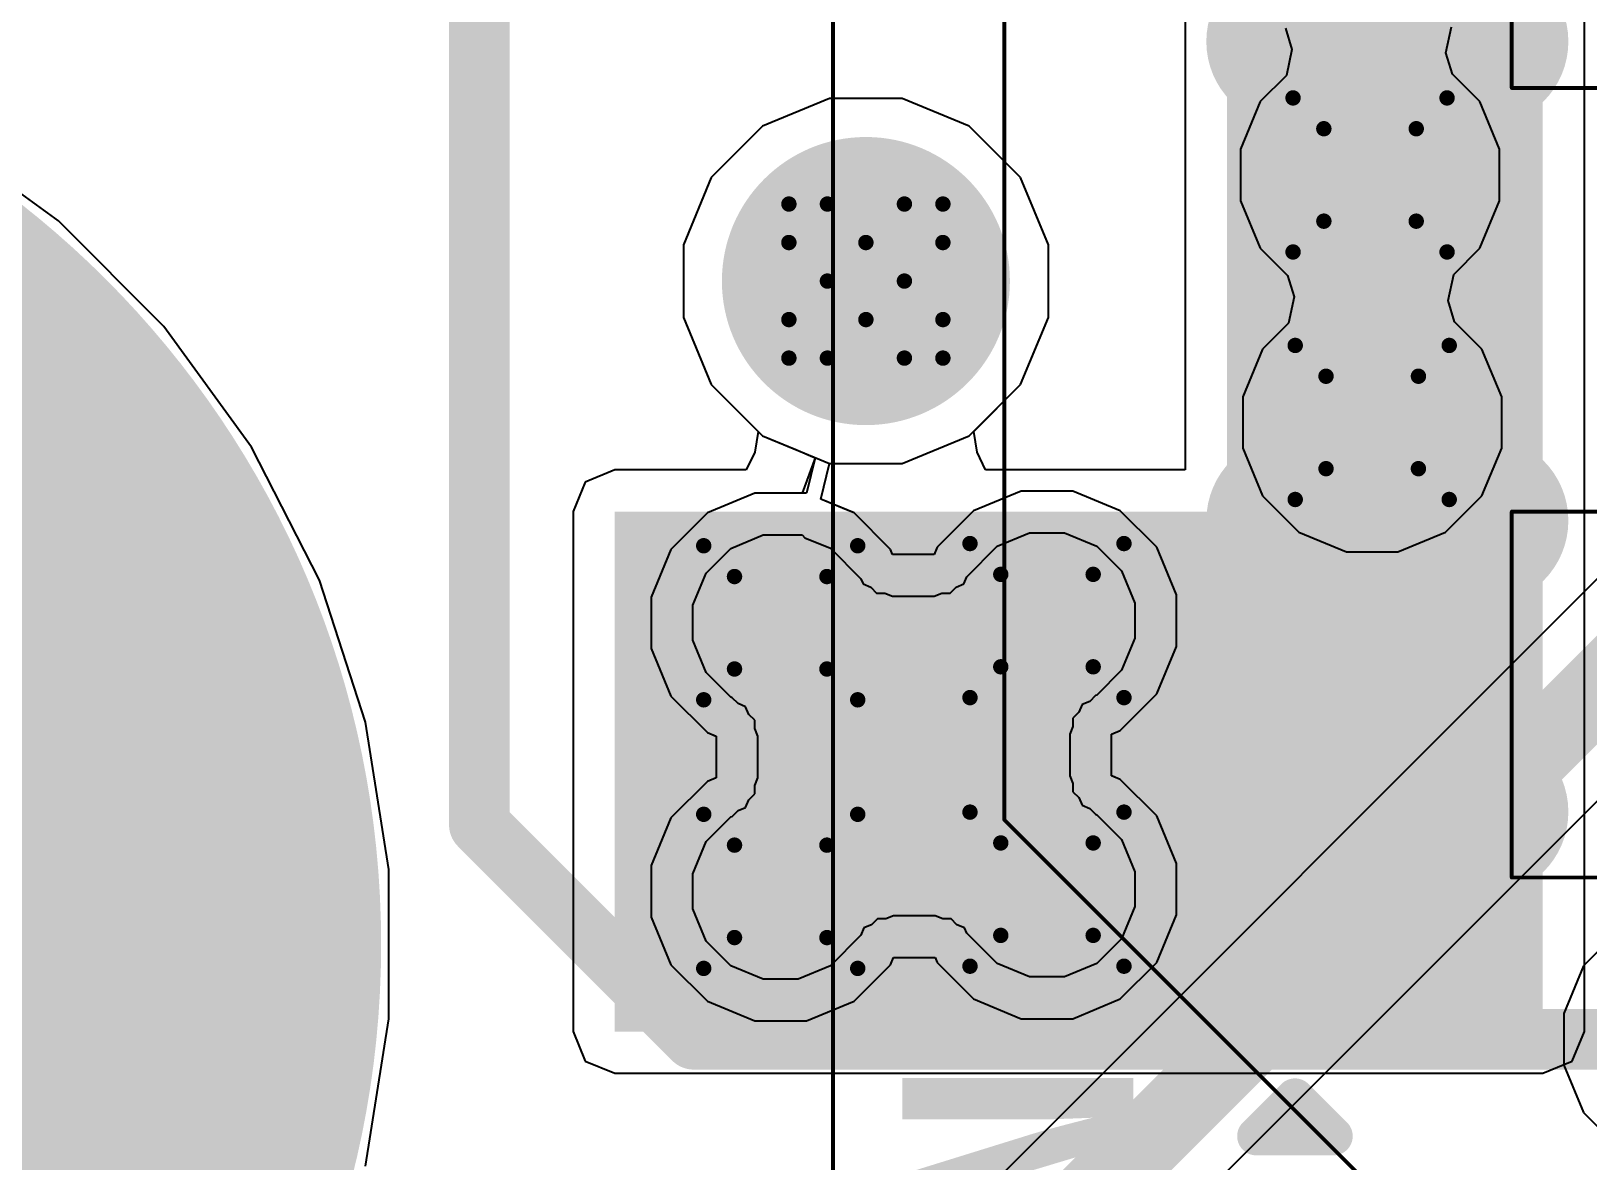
# Model space of a CAD drawing. Header units: inches. Extents: x -6 to 5433, y -4 to 5447.
# Drawn here: x 1.95 to 7.08, y -0.71 to 3.01 of the extents above; entities that cross this region are included whole.
import ezdxf

# ---------------------------------------------------------------- set-up
doc = ezdxf.new("R2010")
doc.units = ezdxf.units.IN
for name, color, linetype in [('Bottom Layer', 5, 'Continuous'), ('Bottom Overlay', 54, 'Continuous'), ('Bottom Solder', 6, 'Continuous'), ('Drill Drawing', 1, 'Continuous'), ('Ground', 16, 'Continuous'), ('Mechanical 4', 56, 'Continuous'), ('Multi-Layer', 9, 'Continuous'), ('Pad Holes', 156, 'Continuous'), ('Power', 76, 'Continuous'), ('Top Layer', 1, 'Continuous'), ('Top Overlay', 2, 'Continuous'), ('Top Paste', 8, 'Continuous'), ('Top Solder', 216, 'Continuous'), ('Via Holes', 16, 'Continuous')]:
    doc.layers.add(name, color=color, linetype=linetype)
doc.styles.add('Arial', font='', dxfattribs={"height": 0.2})
doc.styles.add('Arial_Bold', font='', dxfattribs={"height": 0.2})
doc.styles.get('Arial').set_extended_font_data('Arial')
doc.styles.get('Arial_Bold').set_extended_font_data('Arial', bold=True)

# ---------------------------------------------------------------- blocks, each defined once
blk = doc.blocks.new('S______152')
at = {"layer": 'Bottom Layer'}
h = blk.add_hatch(color=5, dxfattribs=at)
edge = h.paths.add_edge_path()
edge.add_arc((0, 0), 3, 0, 360)
at = {"layer": 'Bottom Solder'}
h = blk.add_hatch(color=6, dxfattribs=at)
edge = h.paths.add_edge_path()
edge.add_arc((0, 0), 3.1016, 0, 360)
at = {"layer": 'Ground'}
h = blk.add_hatch(color=16, dxfattribs=at)
edge = h.paths.add_edge_path()
edge.add_arc((0, 0), 3, 0, 360)
at = {"layer": 'Multi-Layer'}
h = blk.add_hatch(color=9, dxfattribs=at)
edge = h.paths.add_edge_path()
edge.add_arc((0, 0), 3, 0, 360)
at = {"layer": 'Power'}
h = blk.add_hatch(color=76, dxfattribs=at)
edge = h.paths.add_edge_path()
edge.add_arc((0, 0), 3, 0, 360)
at = {"layer": 'Top Layer'}
h = blk.add_hatch(color=1, dxfattribs=at)
edge = h.paths.add_edge_path()
edge.add_arc((0, 0), 3, 0, 360)
at = {"layer": 'Top Solder'}
h = blk.add_hatch(color=216, dxfattribs=at)
edge = h.paths.add_edge_path()
edge.add_arc((0, 0), 3.1016, 0, 360)
blk = doc.blocks.new('ADM6_30_01_5_L_4_2_A_TR_155')
at = {"layer": 'Bottom Solder'}
h = blk.add_hatch(color=6, dxfattribs=at)
edge = h.paths.add_edge_path()
edge.add_arc((10.61, 0), 0.1016, 0, 360)
at = {"layer": 'Pad Holes'}
h = blk.add_hatch(color=7, dxfattribs=at)
edge = h.paths.add_edge_path()
edge.add_arc((10.61, 0), 0.475, 0, 360)
at = {"layer": 'Top Layer'}
h = blk.add_hatch(color=1, dxfattribs=at)
edge = h.paths.add_edge_path()
edge.add_arc((8.5725, 1.75), 0.178, 0, 360)
h = blk.add_hatch(color=1, dxfattribs=at)
edge = h.paths.add_edge_path()
edge.add_arc((9.2075, 1.75), 0.178, 0, 360)
h = blk.add_hatch(color=1, dxfattribs=at)
edge = h.paths.add_edge_path()
edge.add_arc((8.5725, 0.79), 0.178, 0, 360)
h = blk.add_hatch(color=1, dxfattribs=at)
edge = h.paths.add_edge_path()
edge.add_arc((9.2075, 0.79), 0.178, 0, 360)
h = blk.add_hatch(color=1, dxfattribs=at)
edge = h.paths.add_edge_path()
edge.add_arc((8.5725, -0.79), 0.178, 0, 360)
h = blk.add_hatch(color=1, dxfattribs=at)
edge = h.paths.add_edge_path()
edge.add_arc((9.2075, -0.79), 0.178, 0, 360)
at = {"layer": 'Top Paste'}
h = blk.add_hatch(color=8, dxfattribs=at)
edge = h.paths.add_edge_path()
edge.add_arc((8.5725, 1.75), 0.178, 0, 360)
h = blk.add_hatch(color=8, dxfattribs=at)
edge = h.paths.add_edge_path()
edge.add_arc((9.2075, 1.75), 0.178, 0, 360)
h = blk.add_hatch(color=8, dxfattribs=at)
edge = h.paths.add_edge_path()
edge.add_arc((8.5725, 0.79), 0.178, 0, 360)
h = blk.add_hatch(color=8, dxfattribs=at)
edge = h.paths.add_edge_path()
edge.add_arc((9.2075, 0.79), 0.178, 0, 360)
h = blk.add_hatch(color=8, dxfattribs=at)
edge = h.paths.add_edge_path()
edge.add_arc((8.5725, -0.79), 0.178, 0, 360)
h = blk.add_hatch(color=8, dxfattribs=at)
edge = h.paths.add_edge_path()
edge.add_arc((9.2075, -0.79), 0.178, 0, 360)
at = {"layer": 'Top Solder'}
h = blk.add_hatch(color=216, dxfattribs=at)
edge = h.paths.add_edge_path()
edge.add_arc((8.5725, 1.75), 0.2796, 0, 360)
h = blk.add_hatch(color=216, dxfattribs=at)
edge = h.paths.add_edge_path()
edge.add_arc((9.2075, 1.75), 0.2796, 0, 360)
h = blk.add_hatch(color=216, dxfattribs=at)
edge = h.paths.add_edge_path()
edge.add_arc((8.5725, 0.79), 0.2796, 0, 360)
h = blk.add_hatch(color=216, dxfattribs=at)
edge = h.paths.add_edge_path()
edge.add_arc((9.2075, 0.79), 0.2796, 0, 360)
h = blk.add_hatch(color=216, dxfattribs=at)
edge = h.paths.add_edge_path()
edge.add_arc((10.61, 0), 0.1016, 0, 360)
h = blk.add_hatch(color=216, dxfattribs=at)
edge = h.paths.add_edge_path()
edge.add_arc((8.5725, -0.79), 0.2796, 0, 360)
h = blk.add_hatch(color=216, dxfattribs=at)
edge = h.paths.add_edge_path()
edge.add_arc((9.2075, -0.79), 0.2796, 0, 360)
at = {"layer": 'Top Overlay'}
for points in [[(9.3218, 2.8194, 0.127, 0.127, 0), (9.0678, 2.8194, 0.127, 0.127, 0)], [(9.1948, 2.6924, 0.127, 0.127, 0), (9.0678, 2.8194, 0.127, 0.127, 0)], [(9.3218, 2.8194, 0.127, 0.127, 0), (9.1948, 2.6924, 0.127, 0.127, 0)], [(11.178, 2.5, 0.2, 0.2, 0), (-11.178, 2.5, 0.2, 0.2, 0)], [(11.885, 1.793, 0.2, 0.2, 0), (11.178, 2.5, 0.2, 0.2, 0)], [(11.885, 1.793, 0.2, 0.2, 0), (11.885, -2.5, 0.2, 0.2, 0)]]:
    blk.add_lwpolyline(points, format="xyseb", dxfattribs=at)
for points in [[(9.036, 2.8194, 0.0635, 0.0635, 1), (9.0996, 2.8194, 0.0635, 0.0635, 1)], [(9.036, 2.8194, 0.0635, 0.0635, 1), (9.0996, 2.8194, 0.0635, 0.0635, 1)], [(9.2901, 2.8194, 0.0635, 0.0635, 1), (9.3536, 2.8194, 0.0635, 0.0635, 1)], [(9.2901, 2.8194, 0.0635, 0.0635, 1), (9.3536, 2.8194, 0.0635, 0.0635, 1)], [(9.1631, 2.6924, 0.0635, 0.0635, 1), (9.2265, 2.6924, 0.0635, 0.0635, 1)], [(9.1631, 2.6924, 0.0635, 0.0635, 1), (9.2265, 2.6924, 0.0635, 0.0635, 1)], [(11.128, 2.5, 0.1, 0.1, 1), (11.228, 2.5, 0.1, 0.1, 1)], [(11.128, 2.5, 0.1, 0.1, 1), (11.228, 2.5, 0.1, 0.1, 1)], [(11.835, 1.793, 0.1, 0.1, 1), (11.935, 1.793, 0.1, 0.1, 1)], [(11.835, 1.793, 0.1, 0.1, 1), (11.935, 1.793, 0.1, 0.1, 1)]]:
    blk.add_lwpolyline(points, format="xyseb", close=True, dxfattribs=at)
at = {"layer": 'Top Overlay', "style": 'Arial'}
blk.add_text('A1', height=0.762, dxfattribs=at).set_placement((9.7536, 1.651))

msp = doc.modelspace()

# ---------------------------------------------------------------- hatches: boundary and pattern name
at = {"layer": 'Bottom Layer'}
h = msp.add_hatch(color=5, dxfattribs=at)
edge = h.paths.add_edge_path()
edge.add_arc((6.3635, 2.5366), 0.3, 0, 360)
h = msp.add_hatch(color=5, dxfattribs=at)
edge = h.paths.add_edge_path()
edge.add_arc((6.3707, 1.7205), 0.3, 0, 360)
h = msp.add_hatch(color=5, dxfattribs=at)
edge = h.paths.add_edge_path()
edge.add_arc((4.4196, 1.06), 0.3, 0, 360)
h = msp.add_hatch(color=5, dxfattribs=at)
edge = h.paths.add_edge_path()
edge.add_arc((5.2979, 1.0672), 0.3, 0, 360)
h = msp.add_hatch(color=5, dxfattribs=at)
edge = h.paths.add_edge_path()
edge.add_arc((4.4196, 0.1744), 0.3, 0, 360)
h = msp.add_hatch(color=5, dxfattribs=at)
edge = h.paths.add_edge_path()
edge.add_arc((5.2979, 0.1816), 0.3, 0, 360)
at = {"layer": 'Ground'}
h = msp.add_hatch(color=16, dxfattribs=at)
edge = h.paths.add_edge_path()
edge.add_arc((6.3635, 2.5366), 0.3, 0, 360)
h = msp.add_hatch(color=16, dxfattribs=at)
edge = h.paths.add_edge_path()
edge.add_arc((6.3707, 1.7205), 0.3, 0, 360)
h = msp.add_hatch(color=16, dxfattribs=at)
edge = h.paths.add_edge_path()
edge.add_arc((4.4196, 1.06), 0.3, 0, 360)
h = msp.add_hatch(color=16, dxfattribs=at)
edge = h.paths.add_edge_path()
edge.add_arc((5.2979, 1.0672), 0.3, 0, 360)
h = msp.add_hatch(color=16, dxfattribs=at)
edge = h.paths.add_edge_path()
edge.add_arc((4.4196, 0.1744), 0.3, 0, 360)
h = msp.add_hatch(color=16, dxfattribs=at)
edge = h.paths.add_edge_path()
edge.add_arc((5.2979, 0.1816), 0.3, 0, 360)
at = {"layer": 'Power'}
h = msp.add_hatch(color=76, dxfattribs=at)
edge = h.paths.add_edge_path()
edge.add_arc((6.3635, 2.5366), 0.3, 0, 360)
h = msp.add_hatch(color=76, dxfattribs=at)
edge = h.paths.add_edge_path()
edge.add_arc((6.3707, 1.7205), 0.3, 0, 360)
h = msp.add_hatch(color=76, dxfattribs=at)
edge = h.paths.add_edge_path()
edge.add_arc((4.4196, 1.06), 0.3, 0, 360)
h = msp.add_hatch(color=76, dxfattribs=at)
edge = h.paths.add_edge_path()
edge.add_arc((5.2979, 1.0672), 0.3, 0, 360)
h = msp.add_hatch(color=76, dxfattribs=at)
edge = h.paths.add_edge_path()
edge.add_arc((4.4196, 0.1744), 0.3, 0, 360)
h = msp.add_hatch(color=76, dxfattribs=at)
edge = h.paths.add_edge_path()
edge.add_arc((5.2979, 0.1816), 0.3, 0, 360)
at = {"layer": 'Top Layer'}
for points in [[(5.8917, 0.2049), (6.9331, 0.2049), (6.9331, 5.2365), (5.8917, 5.2365)], [(5.8917, 0.2108), (6.9331, 0.2108), (6.9331, 1.6078), (5.8917, 1.6078)], [(3.8723, -0.288), (6.9331, -0.288), (6.9331, 1.4265), (3.8723, 1.4265)]]:
    msp.add_hatch(color=1, dxfattribs=at).paths.add_polyline_path(points)
h = msp.add_hatch(color=1, dxfattribs=at)
edge = h.paths.add_edge_path()
edge.add_arc((6.3635, 2.5366), 0.3, 0, 360)
h = msp.add_hatch(color=1, dxfattribs=at)
edge = h.paths.add_edge_path()
edge.add_arc((6.3707, 1.7205), 0.3, 0, 360)
h = msp.add_hatch(color=1, dxfattribs=at)
edge = h.paths.add_edge_path()
edge.add_arc((4.4196, 1.06), 0.3, 0, 360)
h = msp.add_hatch(color=1, dxfattribs=at)
edge = h.paths.add_edge_path()
edge.add_arc((5.2979, 1.0672), 0.3, 0, 360)
h = msp.add_hatch(color=1, dxfattribs=at)
edge = h.paths.add_edge_path()
edge.add_arc((4.4196, 0.1744), 0.3, 0, 360)
h = msp.add_hatch(color=1, dxfattribs=at)
edge = h.paths.add_edge_path()
edge.add_arc((5.2979, 0.1816), 0.3, 0, 360)
at = {"layer": 'Via Holes'}
h = msp.add_hatch(color=7, dxfattribs=at)
edge = h.paths.add_edge_path()
edge.add_arc((6.3635, 2.5366), 0.15, 0, 360)
h = msp.add_hatch(color=7, dxfattribs=at)
edge = h.paths.add_edge_path()
edge.add_arc((6.3707, 1.7205), 0.15, 0, 360)
h = msp.add_hatch(color=7, dxfattribs=at)
edge = h.paths.add_edge_path()
edge.add_arc((4.4196, 1.06), 0.15, 0, 360)
h = msp.add_hatch(color=7, dxfattribs=at)
edge = h.paths.add_edge_path()
edge.add_arc((5.2979, 1.0672), 0.15, 0, 360)
h = msp.add_hatch(color=7, dxfattribs=at)
edge = h.paths.add_edge_path()
edge.add_arc((4.4196, 0.1744), 0.15, 0, 360)
h = msp.add_hatch(color=7, dxfattribs=at)
edge = h.paths.add_edge_path()
edge.add_arc((5.2979, 0.1816), 0.15, 0, 360)

# ---------------------------------------------------------------- linework, layer by layer
at = {"layer": 'Bottom Layer'}
for p, q in [((6.0845, 3.0206), (6.1059, 2.9504)), ((6.614, 2.9388), (6.6324, 3.0248)), ((6.1059, 2.9504), (6.0874, 2.8643)), ((6.6354, 2.8685), (6.614, 2.9388)), ((6.0874, 2.8643), (6.0015, 2.7784)), ((6.7255, 2.7784), (6.6354, 2.8685)), ((4.5809, 2.7887), (4.3596, 2.6971)), ((4.8203, 2.7887), (4.5809, 2.7887)), ((5.0416, 2.6971), (4.8203, 2.7887)), ((6.0015, 2.7784), (5.9365, 2.6215)), ((6.7905, 2.6215), (6.7255, 2.7784)), ((4.3596, 2.6971), (4.1903, 2.5278)), ((5.2109, 2.5278), (5.0416, 2.6971)), ((5.9365, 2.6215), (5.9365, 2.4516)), ((6.7905, 2.4516), (6.7905, 2.6215)), ((4.1903, 2.5278), (4.0986, 2.3065)), ((5.3026, 2.3065), (5.2109, 2.5278)), ((5.9365, 2.4516), (6.0015, 2.2947)), ((6.7255, 2.2947), (6.7905, 2.4516)), ((4.0986, 2.3065), (4.0986, 2.067)), ((5.3026, 2.067), (5.3026, 2.3065)), ((6.0015, 2.2947), (6.0916, 2.2046)), ((6.6396, 2.2088), (6.7255, 2.2947)), ((6.6212, 2.1228), (6.6396, 2.2088)), ((6.0916, 2.2046), (6.113, 2.1343)), ((6.113, 2.1343), (6.0946, 2.0483)), ((6.6426, 2.0525), (6.6212, 2.1228)), ((4.0986, 2.067), (4.1903, 1.8457)), ((5.2109, 1.8457), (5.3026, 2.067)), ((6.0946, 2.0483), (6.0087, 1.9624)), ((6.7327, 1.9624), (6.6426, 2.0525)), ((6.0087, 1.9624), (5.9437, 1.8055)), ((6.7977, 1.8055), (6.7327, 1.9624)), ((4.1903, 1.8457), (4.3596, 1.6764)), ((5.0416, 1.6764), (5.2109, 1.8457)), ((5.9437, 1.8055), (5.9437, 1.6356)), ((6.7977, 1.6356), (6.7977, 1.8055)), ((4.3596, 1.6764), (4.4692, 1.631)), ((4.8203, 1.5847), (5.0416, 1.6764)), ((4.4692, 1.631), (4.5336, 1.6043)), ((4.5336, 1.6043), (4.4901, 1.487)), ((5.9437, 1.6356), (6.0087, 1.4787)), ((6.7327, 1.4787), (6.7977, 1.6356)), ((4.5518, 1.4674), (4.5809, 1.5847)), ((4.5809, 1.5847), (4.6517, 1.5847)), ((4.6517, 1.5847), (4.8203, 1.5847)), ((5.213, 1.4942), (5.056, 1.4291)), ((5.3828, 1.4942), (5.213, 1.4942)), ((5.5398, 1.4291), (5.3828, 1.4942)), ((4.3347, 1.487), (4.1777, 1.422)), ((4.4302, 1.487), (4.3347, 1.487)), ((4.4901, 1.487), (4.4302, 1.487)), ((4.6362, 1.4325), (4.5518, 1.4674)), ((6.0087, 1.4787), (6.1288, 1.3585)), ((6.6126, 1.3585), (6.7327, 1.4787)), ((4.1777, 1.422), (4.0576, 1.3019)), ((4.6362, 1.4324), (4.6362, 1.4325)), ((4.6615, 1.422), (4.6362, 1.4324)), ((4.7816, 1.3019), (4.6615, 1.422)), ((5.056, 1.4291), (4.9359, 1.309)), ((5.6599, 1.309), (5.5398, 1.4291)), ((4.2556, 1.3054), (4.362, 1.3495)), ((4.362, 1.3495), (4.4302, 1.3495)), ((4.4302, 1.3495), (4.4302, 1.3495)), ((4.4302, 1.3495), (4.4302, 1.3495)), ((4.4302, 1.3495), (4.4901, 1.3495)), ((4.4901, 1.3495), (4.4992, 1.3404)), ((4.4992, 1.3404), (4.5836, 1.3055)), ((5.1339, 1.3126), (5.2403, 1.3567)), ((5.2403, 1.3567), (5.3555, 1.3567)), ((5.3555, 1.3567), (5.4619, 1.3126)), ((6.1288, 1.3585), (6.2858, 1.2935)), ((6.4556, 1.2935), (6.6126, 1.3585)), ((4.0576, 1.3019), (3.9926, 1.1449)), ((4.1741, 1.224), (4.2556, 1.3054)), ((4.5836, 1.3055), (4.6844, 1.2047)), ((4.7885, 1.2851), (4.7816, 1.3019)), ((4.7816, 1.3019), (4.7816, 1.3019)), ((4.926, 1.2851), (4.7885, 1.2851)), ((4.7885, 1.2851), (4.7885, 1.2851)), ((4.9359, 1.309), (4.926, 1.2851)), ((5.0331, 1.2118), (5.1339, 1.3126)), ((5.4619, 1.3126), (5.5434, 1.2312)), ((5.7249, 1.1521), (5.6599, 1.309)), ((6.2858, 1.2935), (6.4556, 1.2935)), ((4.1301, 1.1176), (4.1741, 1.224)), ((4.6844, 1.2047), (4.6844, 1.2047)), ((4.6844, 1.2047), (4.6913, 1.1879)), ((4.6913, 1.1879), (4.7166, 1.1774)), ((4.9979, 1.1774), (5.0232, 1.1879)), ((5.0232, 1.1879), (5.0331, 1.2118)), ((5.0331, 1.2118), (5.0331, 1.2118)), ((5.5434, 1.2312), (5.5874, 1.1247)), ((3.9926, 1.1449), (3.9926, 0.9751)), ((4.7166, 1.1774), (4.7359, 1.1581)), ((4.7359, 1.1581), (4.7633, 1.1581)), ((4.7633, 1.1581), (4.7885, 1.1476)), ((4.7885, 1.1476), (4.926, 1.1476)), ((4.926, 1.1476), (4.9513, 1.1581)), ((4.9513, 1.1581), (4.9786, 1.1581)), ((4.9786, 1.1581), (4.9979, 1.1774)), ((5.7249, 0.9822), (5.7249, 1.1521)), ((4.1301, 1.0024), (4.1301, 1.1176)), ((5.5874, 1.1247), (5.5874, 1.0096)), ((4.1741, 0.896), (4.1301, 1.0024)), ((5.5874, 1.0096), (5.5434, 0.9032)), ((5.6599, 0.8253), (5.7249, 0.9822)), ((3.9926, 0.9751), (4.0576, 0.8181)), ((4.2556, 0.8145), (4.1741, 0.896)), ((5.5434, 0.9032), (5.4619, 0.8217)), ((5.4619, 0.8217), (5.4581, 0.8201)), ((5.5398, 0.7052), (5.6599, 0.8253)), ((4.0576, 0.8181), (4.1777, 0.698)), ((4.2594, 0.813), (4.2556, 0.8145)), ((4.2788, 0.7936), (4.2594, 0.813)), ((4.304, 0.7832), (4.2788, 0.7936)), ((4.3145, 0.7579), (4.304, 0.7832)), ((5.4135, 0.7903), (5.403, 0.7651)), ((5.4387, 0.8008), (5.4135, 0.7903)), ((5.4581, 0.8201), (5.4387, 0.8008)), ((4.3338, 0.7386), (4.3145, 0.7579)), ((4.3338, 0.7112), (4.3338, 0.7386)), ((5.403, 0.7651), (5.3837, 0.7457)), ((5.3837, 0.7457), (5.3837, 0.7184)), ((4.1777, 0.698), (4.203, 0.6875)), ((4.203, 0.6875), (4.2068, 0.6859)), ((4.2068, 0.6859), (4.2068, 0.5485)), ((4.3443, 0.686), (4.3338, 0.7112)), ((4.3443, 0.5485), (4.3443, 0.686)), ((5.3837, 0.7184), (5.3732, 0.6931)), ((5.3732, 0.6931), (5.3732, 0.5557)), ((5.5107, 0.6931), (5.5398, 0.7052)), ((5.5107, 0.5557), (5.5107, 0.6931)), ((4.1777, 0.5364), (4.0576, 0.4163)), ((4.2068, 0.5485), (4.1777, 0.5364)), ((4.3338, 0.5232), (4.3443, 0.5485)), ((4.3338, 0.4959), (4.3338, 0.5232)), ((5.3732, 0.5557), (5.3837, 0.5304)), ((5.3837, 0.5304), (5.3837, 0.5031)), ((5.5145, 0.5541), (5.5107, 0.5557)), ((5.5398, 0.5436), (5.5145, 0.5541)), ((5.6599, 0.4235), (5.5398, 0.5436)), ((4.304, 0.4513), (4.3145, 0.4765)), ((4.3145, 0.4765), (4.3338, 0.4959)), ((5.3837, 0.5031), (5.403, 0.4837)), ((5.403, 0.4837), (5.4135, 0.4584)), ((4.0576, 0.4163), (3.9926, 0.2594)), ((4.1741, 0.3384), (4.2556, 0.4199)), ((4.2556, 0.4199), (4.2594, 0.4215)), ((4.2594, 0.4215), (4.2788, 0.4408)), ((4.2788, 0.4408), (4.304, 0.4513)), ((5.4135, 0.4584), (5.4387, 0.448)), ((5.4387, 0.448), (5.4581, 0.4287)), ((5.4581, 0.4287), (5.4619, 0.4271)), ((5.4619, 0.4271), (5.5434, 0.3456)), ((5.7249, 0.2665), (5.6599, 0.4235)), ((4.1301, 0.232), (4.1741, 0.3384)), ((5.5434, 0.3456), (5.5874, 0.2392)), ((3.9926, 0.2594), (3.9926, 0.0895)), ((5.7249, 0.0967), (5.7249, 0.2665)), ((4.1301, 0.1169), (4.1301, 0.232)), ((5.5874, 0.2392), (5.5874, 0.124)), ((4.1741, 0.0104), (4.1301, 0.1169)), ((5.5874, 0.124), (5.5434, 0.0176)), ((3.9926, 0.0895), (4.0576, -0.0674)), ((4.6943, 0.0537), (4.6844, 0.0298)), ((4.7196, 0.0642), (4.6943, 0.0537)), ((4.7389, 0.0835), (4.7196, 0.0642)), ((4.7662, 0.0835), (4.7389, 0.0835)), ((4.7915, 0.094), (4.7662, 0.0835)), ((4.929, 0.094), (4.7915, 0.094)), ((4.9542, 0.0835), (4.929, 0.094)), ((4.9816, 0.0835), (4.9542, 0.0835)), ((5.0009, 0.0642), (4.9816, 0.0835)), ((5.0262, 0.0537), (5.0009, 0.0642)), ((5.0331, 0.0369), (5.0262, 0.0537)), ((5.6599, -0.0603), (5.7249, 0.0967)), ((4.2556, -0.071), (4.1741, 0.0104)), ((4.6844, 0.0298), (4.5836, -0.071)), ((4.6844, 0.0298), (4.6844, 0.0298)), ((5.1339, -0.0638), (5.0331, 0.0369)), ((5.0331, 0.0369), (5.0331, 0.0369)), ((5.5434, 0.0176), (5.4619, -0.0638)), ((4.7816, -0.0674), (4.7915, -0.0435)), ((4.7915, -0.0435), (4.929, -0.0435)), ((4.929, -0.0435), (4.929, -0.0435)), ((4.929, -0.0435), (4.9359, -0.0603)), ((4.0576, -0.0674), (4.1777, -0.1875)), ((4.362, -0.1151), (4.2556, -0.071)), ((4.5836, -0.071), (4.4772, -0.1151)), ((4.6615, -0.1875), (4.7816, -0.0674)), ((4.9359, -0.0603), (4.9359, -0.0603)), ((4.9359, -0.0603), (5.056, -0.1804)), ((5.2403, -0.1079), (5.1339, -0.0638)), ((5.4619, -0.0638), (5.3555, -0.1079)), ((5.5398, -0.1804), (5.6599, -0.0603)), ((4.4772, -0.1151), (4.362, -0.1151)), ((5.3555, -0.1079), (5.2403, -0.1079)), ((4.1777, -0.1875), (4.3347, -0.2526)), ((4.5045, -0.2526), (4.6615, -0.1875)), ((5.056, -0.1804), (5.213, -0.2454)), ((5.3828, -0.2454), (5.5398, -0.1804)), ((4.3347, -0.2526), (4.5045, -0.2526)), ((5.213, -0.2454), (5.3828, -0.2454))]:
    msp.add_line(p, q, dxfattribs=at)
at = {"layer": 'Drill Drawing'}
for points in [[(6.1095, 2.7906, 0.0508, 0.0508, 0), (6.6175, 2.7906, 0.0508, 0.0508, 0)], [(6.1095, 2.2826, 0.0508, 0.0508, 0), (6.1095, 2.7906, 0.0508, 0.0508, 0)], [(6.6175, 2.2826, 0.0508, 0.0508, 0), (6.6175, 2.7906, 0.0508, 0.0508, 0)], [(6.2111, 2.689, 0.0508, 0.0508, 0), (6.5159, 2.689, 0.0508, 0.0508, 0)], [(6.2111, 2.3842, 0.0508, 0.0508, 0), (6.2111, 2.689, 0.0508, 0.0508, 0)], [(6.5159, 2.3842, 0.0508, 0.0508, 0), (6.5159, 2.689, 0.0508, 0.0508, 0)], [(4.4466, 2.3137, 0.0508, 0.0508, 0), (4.4466, 2.4407, 0.0508, 0.0508, 0)], [(4.4466, 2.4407, 0.0508, 0.0508, 0), (4.5736, 2.4407, 0.0508, 0.0508, 0)], [(4.5736, 2.4407, 0.0508, 0.0508, 0), (4.7006, 2.3137, 0.0508, 0.0508, 0)], [(4.7006, 2.3137, 0.0508, 0.0508, 0), (4.8276, 2.4407, 0.0508, 0.0508, 0)], [(4.8276, 2.4407, 0.0508, 0.0508, 0), (4.9546, 2.4407, 0.0508, 0.0508, 0)], [(4.9546, 2.3137, 0.0508, 0.0508, 0), (4.9546, 2.4407, 0.0508, 0.0508, 0)], [(6.2111, 2.3842, 0.0508, 0.0508, 0), (6.5159, 2.3842, 0.0508, 0.0508, 0)], [(4.4466, 2.3137, 0.0508, 0.0508, 0), (4.5736, 2.1867, 0.0508, 0.0508, 0)], [(4.8276, 2.1867, 0.0508, 0.0508, 0), (4.9546, 2.3137, 0.0508, 0.0508, 0)], [(6.1095, 2.2826, 0.0508, 0.0508, 0), (6.6175, 2.2826, 0.0508, 0.0508, 0)], [(4.4466, 2.0597, 0.0508, 0.0508, 0), (4.5736, 2.1867, 0.0508, 0.0508, 0)], [(4.8276, 2.1867, 0.0508, 0.0508, 0), (4.9546, 2.0597, 0.0508, 0.0508, 0)], [(4.4466, 1.9327, 0.0508, 0.0508, 0), (4.4466, 2.0597, 0.0508, 0.0508, 0)], [(4.5736, 1.9327, 0.0508, 0.0508, 0), (4.7006, 2.0597, 0.0508, 0.0508, 0)], [(4.7006, 2.0597, 0.0508, 0.0508, 0), (4.8276, 1.9327, 0.0508, 0.0508, 0)], [(4.9546, 1.9327, 0.0508, 0.0508, 0), (4.9546, 2.0597, 0.0508, 0.0508, 0)], [(4.4466, 1.9327, 0.0508, 0.0508, 0), (4.5736, 1.9327, 0.0508, 0.0508, 0)], [(4.8276, 1.9327, 0.0508, 0.0508, 0), (4.9546, 1.9327, 0.0508, 0.0508, 0)], [(6.1167, 1.9745, 0.0508, 0.0508, 0), (6.6247, 1.9745, 0.0508, 0.0508, 0)], [(6.1167, 1.4665, 0.0508, 0.0508, 0), (6.1167, 1.9745, 0.0508, 0.0508, 0)], [(6.6247, 1.4665, 0.0508, 0.0508, 0), (6.6247, 1.9745, 0.0508, 0.0508, 0)], [(6.2183, 1.8729, 0.0508, 0.0508, 0), (6.5231, 1.8729, 0.0508, 0.0508, 0)], [(6.2183, 1.5681, 0.0508, 0.0508, 0), (6.2183, 1.8729, 0.0508, 0.0508, 0)], [(6.5231, 1.5681, 0.0508, 0.0508, 0), (6.5231, 1.8729, 0.0508, 0.0508, 0)], [(6.2183, 1.5681, 0.0508, 0.0508, 0), (6.5231, 1.5681, 0.0508, 0.0508, 0)], [(6.1167, 1.4665, 0.0508, 0.0508, 0), (6.6247, 1.4665, 0.0508, 0.0508, 0)], [(4.1656, 1.314, 0.0508, 0.0508, 0), (4.6736, 1.314, 0.0508, 0.0508, 0)], [(4.1656, 0.806, 0.0508, 0.0508, 0), (4.1656, 1.314, 0.0508, 0.0508, 0)], [(4.6736, 0.806, 0.0508, 0.0508, 0), (4.6736, 1.314, 0.0508, 0.0508, 0)], [(5.0439, 1.3212, 0.0508, 0.0508, 0), (5.5519, 1.3212, 0.0508, 0.0508, 0)], [(5.0439, 0.8132, 0.0508, 0.0508, 0), (5.0439, 1.3212, 0.0508, 0.0508, 0)], [(5.5519, 0.8132, 0.0508, 0.0508, 0), (5.5519, 1.3212, 0.0508, 0.0508, 0)], [(4.2672, 1.2124, 0.0508, 0.0508, 0), (4.572, 1.2124, 0.0508, 0.0508, 0)], [(4.2672, 0.9076, 0.0508, 0.0508, 0), (4.2672, 1.2124, 0.0508, 0.0508, 0)], [(4.572, 0.9076, 0.0508, 0.0508, 0), (4.572, 1.2124, 0.0508, 0.0508, 0)], [(5.1455, 1.2196, 0.0508, 0.0508, 0), (5.4503, 1.2196, 0.0508, 0.0508, 0)], [(5.1455, 0.9148, 0.0508, 0.0508, 0), (5.1455, 1.2196, 0.0508, 0.0508, 0)], [(5.4503, 0.9148, 0.0508, 0.0508, 0), (5.4503, 1.2196, 0.0508, 0.0508, 0)], [(4.2672, 0.9076, 0.0508, 0.0508, 0), (4.572, 0.9076, 0.0508, 0.0508, 0)], [(5.1455, 0.9148, 0.0508, 0.0508, 0), (5.4503, 0.9148, 0.0508, 0.0508, 0)], [(4.1656, 0.806, 0.0508, 0.0508, 0), (4.6736, 0.806, 0.0508, 0.0508, 0)], [(5.0439, 0.8132, 0.0508, 0.0508, 0), (5.5519, 0.8132, 0.0508, 0.0508, 0)], [(4.1656, 0.4284, 0.0508, 0.0508, 0), (4.6736, 0.4284, 0.0508, 0.0508, 0)], [(4.1656, -0.0796, 0.0508, 0.0508, 0), (4.1656, 0.4284, 0.0508, 0.0508, 0)], [(4.6736, -0.0796, 0.0508, 0.0508, 0), (4.6736, 0.4284, 0.0508, 0.0508, 0)], [(5.0439, 0.4356, 0.0508, 0.0508, 0), (5.5519, 0.4356, 0.0508, 0.0508, 0)], [(5.0439, -0.0724, 0.0508, 0.0508, 0), (5.0439, 0.4356, 0.0508, 0.0508, 0)], [(5.5519, -0.0724, 0.0508, 0.0508, 0), (5.5519, 0.4356, 0.0508, 0.0508, 0)], [(4.2672, 0.3268, 0.0508, 0.0508, 0), (4.572, 0.3268, 0.0508, 0.0508, 0)], [(4.2672, 0.022, 0.0508, 0.0508, 0), (4.2672, 0.3268, 0.0508, 0.0508, 0)], [(4.572, 0.022, 0.0508, 0.0508, 0), (4.572, 0.3268, 0.0508, 0.0508, 0)], [(5.1455, 0.334, 0.0508, 0.0508, 0), (5.4503, 0.334, 0.0508, 0.0508, 0)], [(5.1455, 0.0292, 0.0508, 0.0508, 0), (5.1455, 0.334, 0.0508, 0.0508, 0)], [(5.4503, 0.0292, 0.0508, 0.0508, 0), (5.4503, 0.334, 0.0508, 0.0508, 0)], [(5.1455, 0.0292, 0.0508, 0.0508, 0), (5.4503, 0.0292, 0.0508, 0.0508, 0)], [(4.2672, 0.022, 0.0508, 0.0508, 0), (4.572, 0.022, 0.0508, 0.0508, 0)], [(5.0439, -0.0724, 0.0508, 0.0508, 0), (5.5519, -0.0724, 0.0508, 0.0508, 0)], [(4.1656, -0.0796, 0.0508, 0.0508, 0), (4.6736, -0.0796, 0.0508, 0.0508, 0)]]:
    msp.add_lwpolyline(points, format="xyseb", dxfattribs=at)
for points in [[(6.0968, 2.7906, 0.0254, 0.0254, 1), (6.1222, 2.7906, 0.0254, 0.0254, 1)], [(6.0968, 2.7906, 0.0254, 0.0254, 1), (6.1222, 2.7906, 0.0254, 0.0254, 1)], [(6.6048, 2.7906, 0.0254, 0.0254, 1), (6.6302, 2.7906, 0.0254, 0.0254, 1)], [(6.6048, 2.7906, 0.0254, 0.0254, 1), (6.6302, 2.7906, 0.0254, 0.0254, 1)], [(6.1984, 2.689, 0.0254, 0.0254, 1), (6.2238, 2.689, 0.0254, 0.0254, 1)], [(6.1984, 2.689, 0.0254, 0.0254, 1), (6.2238, 2.689, 0.0254, 0.0254, 1)], [(6.5032, 2.689, 0.0254, 0.0254, 1), (6.5286, 2.689, 0.0254, 0.0254, 1)], [(6.5032, 2.689, 0.0254, 0.0254, 1), (6.5286, 2.689, 0.0254, 0.0254, 1)], [(4.4339, 2.4407, 0.0254, 0.0254, 1), (4.4593, 2.4407, 0.0254, 0.0254, 1)], [(4.4339, 2.4407, 0.0254, 0.0254, 1), (4.4593, 2.4407, 0.0254, 0.0254, 1)], [(4.5609, 2.4407, 0.0254, 0.0254, 1), (4.5863, 2.4407, 0.0254, 0.0254, 1)], [(4.5609, 2.4407, 0.0254, 0.0254, 1), (4.5863, 2.4407, 0.0254, 0.0254, 1)], [(4.8149, 2.4407, 0.0254, 0.0254, 1), (4.8403, 2.4407, 0.0254, 0.0254, 1)], [(4.8149, 2.4407, 0.0254, 0.0254, 1), (4.8403, 2.4407, 0.0254, 0.0254, 1)], [(4.9419, 2.4407, 0.0254, 0.0254, 1), (4.9673, 2.4407, 0.0254, 0.0254, 1)], [(4.9419, 2.4407, 0.0254, 0.0254, 1), (4.9673, 2.4407, 0.0254, 0.0254, 1)], [(6.1984, 2.3842, 0.0254, 0.0254, 1), (6.2238, 2.3842, 0.0254, 0.0254, 1)], [(6.1984, 2.3842, 0.0254, 0.0254, 1), (6.2238, 2.3842, 0.0254, 0.0254, 1)], [(6.5032, 2.3842, 0.0254, 0.0254, 1), (6.5286, 2.3842, 0.0254, 0.0254, 1)], [(6.5032, 2.3842, 0.0254, 0.0254, 1), (6.5286, 2.3842, 0.0254, 0.0254, 1)], [(4.4339, 2.3137, 0.0254, 0.0254, 1), (4.4593, 2.3137, 0.0254, 0.0254, 1)], [(4.4339, 2.3137, 0.0254, 0.0254, 1), (4.4593, 2.3137, 0.0254, 0.0254, 1)], [(4.6879, 2.3137, 0.0254, 0.0254, 1), (4.7133, 2.3137, 0.0254, 0.0254, 1)], [(4.6879, 2.3137, 0.0254, 0.0254, 1), (4.7133, 2.3137, 0.0254, 0.0254, 1)], [(4.9419, 2.3137, 0.0254, 0.0254, 1), (4.9673, 2.3137, 0.0254, 0.0254, 1)], [(4.9419, 2.3137, 0.0254, 0.0254, 1), (4.9673, 2.3137, 0.0254, 0.0254, 1)], [(6.0968, 2.2826, 0.0254, 0.0254, 1), (6.1222, 2.2826, 0.0254, 0.0254, 1)], [(6.0968, 2.2826, 0.0254, 0.0254, 1), (6.1222, 2.2826, 0.0254, 0.0254, 1)], [(6.6048, 2.2826, 0.0254, 0.0254, 1), (6.6302, 2.2826, 0.0254, 0.0254, 1)], [(6.6048, 2.2826, 0.0254, 0.0254, 1), (6.6302, 2.2826, 0.0254, 0.0254, 1)], [(4.5609, 2.1867, 0.0254, 0.0254, 1), (4.5863, 2.1867, 0.0254, 0.0254, 1)], [(4.5609, 2.1867, 0.0254, 0.0254, 1), (4.5863, 2.1867, 0.0254, 0.0254, 1)], [(4.8149, 2.1867, 0.0254, 0.0254, 1), (4.8403, 2.1867, 0.0254, 0.0254, 1)], [(4.8149, 2.1867, 0.0254, 0.0254, 1), (4.8403, 2.1867, 0.0254, 0.0254, 1)], [(4.4339, 2.0597, 0.0254, 0.0254, 1), (4.4593, 2.0597, 0.0254, 0.0254, 1)], [(4.4339, 2.0597, 0.0254, 0.0254, 1), (4.4593, 2.0597, 0.0254, 0.0254, 1)], [(4.6879, 2.0597, 0.0254, 0.0254, 1), (4.7133, 2.0597, 0.0254, 0.0254, 1)], [(4.6879, 2.0597, 0.0254, 0.0254, 1), (4.7133, 2.0597, 0.0254, 0.0254, 1)], [(4.9419, 2.0597, 0.0254, 0.0254, 1), (4.9673, 2.0597, 0.0254, 0.0254, 1)], [(4.9419, 2.0597, 0.0254, 0.0254, 1), (4.9673, 2.0597, 0.0254, 0.0254, 1)], [(4.4339, 1.9327, 0.0254, 0.0254, 1), (4.4593, 1.9327, 0.0254, 0.0254, 1)], [(4.4339, 1.9327, 0.0254, 0.0254, 1), (4.4593, 1.9327, 0.0254, 0.0254, 1)], [(4.5609, 1.9327, 0.0254, 0.0254, 1), (4.5863, 1.9327, 0.0254, 0.0254, 1)], [(4.5609, 1.9327, 0.0254, 0.0254, 1), (4.5863, 1.9327, 0.0254, 0.0254, 1)], [(4.8149, 1.9327, 0.0254, 0.0254, 1), (4.8403, 1.9327, 0.0254, 0.0254, 1)], [(4.8149, 1.9327, 0.0254, 0.0254, 1), (4.8403, 1.9327, 0.0254, 0.0254, 1)], [(4.9419, 1.9327, 0.0254, 0.0254, 1), (4.9673, 1.9327, 0.0254, 0.0254, 1)], [(4.9419, 1.9327, 0.0254, 0.0254, 1), (4.9673, 1.9327, 0.0254, 0.0254, 1)], [(6.104, 1.9745, 0.0254, 0.0254, 1), (6.1294, 1.9745, 0.0254, 0.0254, 1)], [(6.104, 1.9745, 0.0254, 0.0254, 1), (6.1294, 1.9745, 0.0254, 0.0254, 1)], [(6.612, 1.9745, 0.0254, 0.0254, 1), (6.6374, 1.9745, 0.0254, 0.0254, 1)], [(6.612, 1.9745, 0.0254, 0.0254, 1), (6.6374, 1.9745, 0.0254, 0.0254, 1)], [(6.2056, 1.8729, 0.0254, 0.0254, 1), (6.231, 1.8729, 0.0254, 0.0254, 1)], [(6.2056, 1.8729, 0.0254, 0.0254, 1), (6.231, 1.8729, 0.0254, 0.0254, 1)], [(6.5104, 1.8729, 0.0254, 0.0254, 1), (6.5358, 1.8729, 0.0254, 0.0254, 1)], [(6.5104, 1.8729, 0.0254, 0.0254, 1), (6.5358, 1.8729, 0.0254, 0.0254, 1)], [(6.2056, 1.5681, 0.0254, 0.0254, 1), (6.231, 1.5681, 0.0254, 0.0254, 1)], [(6.2056, 1.5681, 0.0254, 0.0254, 1), (6.231, 1.5681, 0.0254, 0.0254, 1)], [(6.5104, 1.5681, 0.0254, 0.0254, 1), (6.5358, 1.5681, 0.0254, 0.0254, 1)], [(6.5104, 1.5681, 0.0254, 0.0254, 1), (6.5358, 1.5681, 0.0254, 0.0254, 1)], [(6.104, 1.4665, 0.0254, 0.0254, 1), (6.1294, 1.4665, 0.0254, 0.0254, 1)], [(6.104, 1.4665, 0.0254, 0.0254, 1), (6.1294, 1.4665, 0.0254, 0.0254, 1)], [(6.612, 1.4665, 0.0254, 0.0254, 1), (6.6374, 1.4665, 0.0254, 0.0254, 1)], [(6.612, 1.4665, 0.0254, 0.0254, 1), (6.6374, 1.4665, 0.0254, 0.0254, 1)], [(4.1529, 1.314, 0.0254, 0.0254, 1), (4.1783, 1.314, 0.0254, 0.0254, 1)], [(4.1529, 1.314, 0.0254, 0.0254, 1), (4.1783, 1.314, 0.0254, 0.0254, 1)], [(4.6609, 1.314, 0.0254, 0.0254, 1), (4.6863, 1.314, 0.0254, 0.0254, 1)], [(4.6609, 1.314, 0.0254, 0.0254, 1), (4.6863, 1.314, 0.0254, 0.0254, 1)], [(5.0312, 1.3212, 0.0254, 0.0254, 1), (5.0566, 1.3212, 0.0254, 0.0254, 1)], [(5.0312, 1.3212, 0.0254, 0.0254, 1), (5.0566, 1.3212, 0.0254, 0.0254, 1)], [(5.5392, 1.3212, 0.0254, 0.0254, 1), (5.5646, 1.3212, 0.0254, 0.0254, 1)], [(5.5392, 1.3212, 0.0254, 0.0254, 1), (5.5646, 1.3212, 0.0254, 0.0254, 1)], [(4.2545, 1.2124, 0.0254, 0.0254, 1), (4.2799, 1.2124, 0.0254, 0.0254, 1)], [(4.2545, 1.2124, 0.0254, 0.0254, 1), (4.2799, 1.2124, 0.0254, 0.0254, 1)], [(4.5593, 1.2124, 0.0254, 0.0254, 1), (4.5847, 1.2124, 0.0254, 0.0254, 1)], [(4.5593, 1.2124, 0.0254, 0.0254, 1), (4.5847, 1.2124, 0.0254, 0.0254, 1)], [(5.1328, 1.2196, 0.0254, 0.0254, 1), (5.1582, 1.2196, 0.0254, 0.0254, 1)], [(5.1328, 1.2196, 0.0254, 0.0254, 1), (5.1582, 1.2196, 0.0254, 0.0254, 1)], [(5.4376, 1.2196, 0.0254, 0.0254, 1), (5.463, 1.2196, 0.0254, 0.0254, 1)], [(5.4376, 1.2196, 0.0254, 0.0254, 1), (5.463, 1.2196, 0.0254, 0.0254, 1)], [(4.2545, 0.9076, 0.0254, 0.0254, 1), (4.2799, 0.9076, 0.0254, 0.0254, 1)], [(4.2545, 0.9076, 0.0254, 0.0254, 1), (4.2799, 0.9076, 0.0254, 0.0254, 1)], [(4.5593, 0.9076, 0.0254, 0.0254, 1), (4.5847, 0.9076, 0.0254, 0.0254, 1)], [(4.5593, 0.9076, 0.0254, 0.0254, 1), (4.5847, 0.9076, 0.0254, 0.0254, 1)], [(5.1328, 0.9148, 0.0254, 0.0254, 1), (5.1582, 0.9148, 0.0254, 0.0254, 1)], [(5.1328, 0.9148, 0.0254, 0.0254, 1), (5.1582, 0.9148, 0.0254, 0.0254, 1)], [(5.4376, 0.9148, 0.0254, 0.0254, 1), (5.463, 0.9148, 0.0254, 0.0254, 1)], [(5.4376, 0.9148, 0.0254, 0.0254, 1), (5.463, 0.9148, 0.0254, 0.0254, 1)], [(4.1529, 0.806, 0.0254, 0.0254, 1), (4.1783, 0.806, 0.0254, 0.0254, 1)], [(4.1529, 0.806, 0.0254, 0.0254, 1), (4.1783, 0.806, 0.0254, 0.0254, 1)], [(4.6609, 0.806, 0.0254, 0.0254, 1), (4.6863, 0.806, 0.0254, 0.0254, 1)], [(4.6609, 0.806, 0.0254, 0.0254, 1), (4.6863, 0.806, 0.0254, 0.0254, 1)], [(5.0312, 0.8132, 0.0254, 0.0254, 1), (5.0566, 0.8132, 0.0254, 0.0254, 1)], [(5.0312, 0.8132, 0.0254, 0.0254, 1), (5.0566, 0.8132, 0.0254, 0.0254, 1)], [(5.5392, 0.8132, 0.0254, 0.0254, 1), (5.5646, 0.8132, 0.0254, 0.0254, 1)], [(5.5392, 0.8132, 0.0254, 0.0254, 1), (5.5646, 0.8132, 0.0254, 0.0254, 1)], [(4.1529, 0.4284, 0.0254, 0.0254, 1), (4.1783, 0.4284, 0.0254, 0.0254, 1)], [(4.1529, 0.4284, 0.0254, 0.0254, 1), (4.1783, 0.4284, 0.0254, 0.0254, 1)], [(4.6609, 0.4284, 0.0254, 0.0254, 1), (4.6863, 0.4284, 0.0254, 0.0254, 1)], [(4.6609, 0.4284, 0.0254, 0.0254, 1), (4.6863, 0.4284, 0.0254, 0.0254, 1)], [(5.0312, 0.4356, 0.0254, 0.0254, 1), (5.0566, 0.4356, 0.0254, 0.0254, 1)], [(5.0312, 0.4356, 0.0254, 0.0254, 1), (5.0566, 0.4356, 0.0254, 0.0254, 1)], [(5.5392, 0.4356, 0.0254, 0.0254, 1), (5.5646, 0.4356, 0.0254, 0.0254, 1)], [(5.5392, 0.4356, 0.0254, 0.0254, 1), (5.5646, 0.4356, 0.0254, 0.0254, 1)], [(4.2545, 0.3268, 0.0254, 0.0254, 1), (4.2799, 0.3268, 0.0254, 0.0254, 1)], [(4.2545, 0.3268, 0.0254, 0.0254, 1), (4.2799, 0.3268, 0.0254, 0.0254, 1)], [(4.5593, 0.3268, 0.0254, 0.0254, 1), (4.5847, 0.3268, 0.0254, 0.0254, 1)], [(4.5593, 0.3268, 0.0254, 0.0254, 1), (4.5847, 0.3268, 0.0254, 0.0254, 1)], [(5.1328, 0.334, 0.0254, 0.0254, 1), (5.1582, 0.334, 0.0254, 0.0254, 1)], [(5.1328, 0.334, 0.0254, 0.0254, 1), (5.1582, 0.334, 0.0254, 0.0254, 1)], [(5.4376, 0.334, 0.0254, 0.0254, 1), (5.463, 0.334, 0.0254, 0.0254, 1)], [(5.4376, 0.334, 0.0254, 0.0254, 1), (5.463, 0.334, 0.0254, 0.0254, 1)], [(5.1328, 0.0292, 0.0254, 0.0254, 1), (5.1582, 0.0292, 0.0254, 0.0254, 1)], [(5.1328, 0.0292, 0.0254, 0.0254, 1), (5.1582, 0.0292, 0.0254, 0.0254, 1)], [(5.4376, 0.0292, 0.0254, 0.0254, 1), (5.463, 0.0292, 0.0254, 0.0254, 1)], [(5.4376, 0.0292, 0.0254, 0.0254, 1), (5.463, 0.0292, 0.0254, 0.0254, 1)], [(4.2545, 0.022, 0.0254, 0.0254, 1), (4.2799, 0.022, 0.0254, 0.0254, 1)], [(4.2545, 0.022, 0.0254, 0.0254, 1), (4.2799, 0.022, 0.0254, 0.0254, 1)], [(4.5593, 0.022, 0.0254, 0.0254, 1), (4.5847, 0.022, 0.0254, 0.0254, 1)], [(4.5593, 0.022, 0.0254, 0.0254, 1), (4.5847, 0.022, 0.0254, 0.0254, 1)], [(5.0312, -0.0724, 0.0254, 0.0254, 1), (5.0566, -0.0724, 0.0254, 0.0254, 1)], [(5.0312, -0.0724, 0.0254, 0.0254, 1), (5.0566, -0.0724, 0.0254, 0.0254, 1)], [(5.5392, -0.0724, 0.0254, 0.0254, 1), (5.5646, -0.0724, 0.0254, 0.0254, 1)], [(5.5392, -0.0724, 0.0254, 0.0254, 1), (5.5646, -0.0724, 0.0254, 0.0254, 1)], [(4.1529, -0.0796, 0.0254, 0.0254, 1), (4.1783, -0.0796, 0.0254, 0.0254, 1)], [(4.1529, -0.0796, 0.0254, 0.0254, 1), (4.1783, -0.0796, 0.0254, 0.0254, 1)], [(4.6609, -0.0796, 0.0254, 0.0254, 1), (4.6863, -0.0796, 0.0254, 0.0254, 1)], [(4.6609, -0.0796, 0.0254, 0.0254, 1), (4.6863, -0.0796, 0.0254, 0.0254, 1)]]:
    msp.add_lwpolyline(points, format="xyseb", close=True, dxfattribs=at)
at = {"layer": 'Ground'}
for p, q in [((6.0845, 3.0206), (6.1059, 2.9504)), ((6.614, 2.9388), (6.6324, 3.0248)), ((6.1059, 2.9504), (6.0874, 2.8643)), ((6.6354, 2.8685), (6.614, 2.9388)), ((6.0874, 2.8643), (6.0015, 2.7784)), ((6.7255, 2.7784), (6.6354, 2.8685)), ((4.5809, 2.7887), (4.3596, 2.6971)), ((4.8203, 2.7887), (4.5809, 2.7887)), ((5.0416, 2.6971), (4.8203, 2.7887)), ((6.0015, 2.7784), (5.9365, 2.6215)), ((6.7905, 2.6215), (6.7255, 2.7784)), ((4.3596, 2.6971), (4.1903, 2.5278)), ((5.2109, 2.5278), (5.0416, 2.6971)), ((5.9365, 2.6215), (5.9365, 2.4516)), ((6.7905, 2.4516), (6.7905, 2.6215)), ((4.1903, 2.5278), (4.0986, 2.3065)), ((5.3026, 2.3065), (5.2109, 2.5278)), ((5.9365, 2.4516), (6.0015, 2.2947)), ((6.7255, 2.2947), (6.7905, 2.4516)), ((4.0986, 2.3065), (4.0986, 2.067)), ((5.3026, 2.067), (5.3026, 2.3065)), ((6.0015, 2.2947), (6.0916, 2.2046)), ((6.6396, 2.2088), (6.7255, 2.2947)), ((6.6212, 2.1228), (6.6396, 2.2088)), ((6.0916, 2.2046), (6.113, 2.1343)), ((6.113, 2.1343), (6.0946, 2.0483)), ((6.6426, 2.0525), (6.6212, 2.1228)), ((4.0986, 2.067), (4.1903, 1.8457)), ((5.2109, 1.8457), (5.3026, 2.067)), ((6.0946, 2.0483), (6.0087, 1.9624)), ((6.7327, 1.9624), (6.6426, 2.0525)), ((6.0087, 1.9624), (5.9437, 1.8055)), ((6.7977, 1.8055), (6.7327, 1.9624)), ((4.1903, 1.8457), (4.3596, 1.6764)), ((5.0416, 1.6764), (5.2109, 1.8457)), ((5.9437, 1.8055), (5.9437, 1.6356)), ((6.7977, 1.6356), (6.7977, 1.8055)), ((4.3596, 1.6764), (4.4692, 1.631)), ((4.8203, 1.5847), (5.0416, 1.6764)), ((4.4692, 1.631), (4.5336, 1.6043)), ((4.5336, 1.6043), (4.5045, 1.487)), ((5.9437, 1.6356), (6.0087, 1.4787)), ((6.7327, 1.4787), (6.7977, 1.6356)), ((4.5518, 1.4674), (4.5809, 1.5847)), ((4.5809, 1.5847), (4.6552, 1.5847)), ((4.6552, 1.5847), (4.8203, 1.5847)), ((5.213, 1.4942), (5.056, 1.4291)), ((5.3828, 1.4942), (5.213, 1.4942)), ((5.5398, 1.4291), (5.3828, 1.4942)), ((4.3347, 1.487), (4.1777, 1.422)), ((4.4302, 1.487), (4.3347, 1.487)), ((4.5045, 1.487), (4.4302, 1.487)), ((4.6615, 1.422), (4.5518, 1.4674)), ((6.0087, 1.4787), (6.1288, 1.3585)), ((6.6126, 1.3585), (6.7327, 1.4787)), ((4.1777, 1.422), (4.0576, 1.3019)), ((4.7816, 1.3019), (4.6615, 1.422)), ((5.056, 1.4291), (4.9359, 1.309)), ((5.6599, 1.309), (5.5398, 1.4291)), ((6.1288, 1.3585), (6.2858, 1.2935)), ((6.4556, 1.2935), (6.6126, 1.3585)), ((4.0576, 1.3019), (3.9926, 1.1449)), ((4.7885, 1.2851), (4.7816, 1.3019)), ((4.926, 1.2851), (4.7885, 1.2851)), ((4.9359, 1.309), (4.926, 1.2851)), ((5.7249, 1.1521), (5.6599, 1.309)), ((6.2858, 1.2935), (6.4556, 1.2935)), ((3.9926, 1.1449), (3.9926, 0.9751)), ((5.7249, 0.9822), (5.7249, 1.1521)), ((5.6599, 0.8253), (5.7249, 0.9822)), ((3.9926, 0.9751), (4.0576, 0.8181)), ((5.5398, 0.7052), (5.6599, 0.8253)), ((4.0576, 0.8181), (4.1777, 0.698)), ((4.1777, 0.698), (4.2068, 0.686)), ((4.2068, 0.686), (4.2068, 0.5485)), ((5.5107, 0.6931), (5.5398, 0.7052)), ((5.5107, 0.5557), (5.5107, 0.6931)), ((4.1777, 0.5364), (4.0576, 0.4163)), ((4.2068, 0.5485), (4.1777, 0.5364)), ((5.5398, 0.5436), (5.5107, 0.5557)), ((5.6599, 0.4235), (5.5398, 0.5436)), ((4.0576, 0.4163), (3.9926, 0.2594)), ((5.7249, 0.2665), (5.6599, 0.4235)), ((3.9926, 0.2594), (3.9926, 0.0895)), ((5.7249, 0.0967), (5.7249, 0.2665)), ((3.9926, 0.0895), (4.0576, -0.0674)), ((5.6599, -0.0603), (5.7249, 0.0967)), ((4.7816, -0.0674), (4.7915, -0.0435)), ((4.7915, -0.0435), (4.929, -0.0435)), ((4.929, -0.0435), (4.9359, -0.0603)), ((4.0576, -0.0674), (4.1777, -0.1875)), ((4.6615, -0.1875), (4.7816, -0.0674)), ((4.9359, -0.0603), (5.056, -0.1804)), ((5.5398, -0.1804), (5.6599, -0.0603)), ((4.1777, -0.1875), (4.3347, -0.2526)), ((4.5045, -0.2526), (4.6615, -0.1875)), ((5.056, -0.1804), (5.213, -0.2454)), ((5.3828, -0.2454), (5.5398, -0.1804)), ((4.3347, -0.2526), (4.5045, -0.2526)), ((5.213, -0.2454), (5.3828, -0.2454))]:
    msp.add_line(p, q, dxfattribs=at)
at = {"layer": 'Mechanical 4'}
for points in [[(4.5919, -1.4945, 0.0127, 0.0127, 0), (4.5919, 5.7445, 0.0127, 0.0127, 0)], [(5.1571, 0.4105, 0.0127, 0.0127, 0), (5.1571, 5.2365, 0.0127, 0.0127, 0)], [(6.8309, 2.8235, 0.0127, 0.0127, 0), (6.8309, 4.03, 0.0127, 0.0127, 0)], [(6.8309, 2.8235, 0.0127, 0.0127, 0), (7.4405, 2.8235, 0.0127, 0.0127, 0)], [(6.8309, 1.4265, 0.0127, 0.0127, 0), (7.4405, 1.4265, 0.0127, 0.0127, 0)], [(6.8309, 0.22, 0.0127, 0.0127, 0), (6.8309, 1.4265, 0.0127, 0.0127, 0)], [(5.1571, 0.4105, 0.0127, 0.0127, 0), (6.5541, -0.9865, 0.0127, 0.0127, 0)], [(6.8309, 0.22, 0.0127, 0.0127, 0), (7.9, 0.22, 0.0127, 0.0127, 0)]]:
    msp.add_lwpolyline(points, format="xyseb", dxfattribs=at)
for points in [[(6.8278, 2.8235, 0.00635, 0.00635, 1), (6.8341, 2.8235, 0.00635, 0.00635, 1)], [(6.8278, 2.8235, 0.00635, 0.00635, 1), (6.8341, 2.8235, 0.00635, 0.00635, 1)], [(6.8278, 1.4265, 0.00635, 0.00635, 1), (6.8341, 1.4265, 0.00635, 0.00635, 1)], [(6.8278, 1.4265, 0.00635, 0.00635, 1), (6.8341, 1.4265, 0.00635, 0.00635, 1)], [(5.1539, 0.4105, 0.00635, 0.00635, 1), (5.1602, 0.4105, 0.00635, 0.00635, 1)], [(5.1539, 0.4105, 0.00635, 0.00635, 1), (5.1602, 0.4105, 0.00635, 0.00635, 1)], [(6.8278, 0.22, 0.00635, 0.00635, 1), (6.8341, 0.22, 0.00635, 0.00635, 1)], [(6.8278, 0.22, 0.00635, 0.00635, 1), (6.8341, 0.22, 0.00635, 0.00635, 1)]]:
    msp.add_lwpolyline(points, format="xyseb", close=True, dxfattribs=at)
at = {"layer": 'Power'}
for p, q in [((4.5809, 2.7887), (4.3596, 2.6971)), ((4.8203, 2.7887), (4.5809, 2.7887)), ((5.0416, 2.6971), (4.8203, 2.7887)), ((2.0371, 2.3851), (1.6389, 2.6744)), ((4.3596, 2.6971), (4.1903, 2.5278)), ((5.2109, 2.5278), (5.0416, 2.6971)), ((4.1903, 2.5278), (4.0986, 2.3065)), ((5.3026, 2.3065), (5.2109, 2.5278)), ((2.3851, 2.0371), (2.0371, 2.3851)), ((4.0986, 2.3065), (4.0986, 2.067)), ((5.3026, 2.067), (5.3026, 2.3065)), ((4.0986, 2.067), (4.1903, 1.8457)), ((5.2109, 1.8457), (5.3026, 2.067)), ((2.6744, 1.6389), (2.3851, 2.0371)), ((4.1903, 1.8457), (4.3596, 1.6764)), ((5.0416, 1.6764), (5.2109, 1.8457)), ((4.3596, 1.6764), (4.5809, 1.5847)), ((4.8203, 1.5847), (5.0416, 1.6764)), ((2.8979, 1.2004), (2.6744, 1.6389)), ((4.5809, 1.5847), (4.8203, 1.5847)), ((7.4096, 1.5021), (4.9981, -0.9094)), ((3.05, 0.7322), (2.8979, 1.2004)), ((5.2885, -1.3515), (7.7, 1.06)), ((3.127, 0.2461), (3.05, 0.7322)), ((3.127, -0.2461), (3.127, 0.2461)), ((7.1882, 0.0487), (7.0681, -0.0714)), ((7.0681, -0.0714), (7.0031, -0.2283)), ((3.05, -0.7322), (3.127, -0.2461)), ((7.0031, -0.2283), (7.0031, -0.3982)), ((7.0031, -0.3982), (7.0681, -0.5551)), ((7.0681, -0.5551), (7.1882, -0.6752))]:
    msp.add_line(p, q, dxfattribs=at)
msp.add_lwpolyline([(5.1054, -1.1684, 0.254, 0.254, 0), (7.5928, 1.319, 0.254, 0.254, 0)], format="xyseb", dxfattribs=at)
at = {"layer": 'Top Layer'}
for p, q in [((5.7542, 5.2365), (5.7542, 1.5639)), ((7.0706, 1.6078), (7.0706, 4.5493)), ((4.5809, 2.7887), (4.3596, 2.6971)), ((4.8203, 2.7887), (4.5809, 2.7887)), ((5.0416, 2.6971), (4.8203, 2.7887)), ((4.3596, 2.6971), (4.1903, 2.5278)), ((5.2109, 2.5278), (5.0416, 2.6971)), ((4.1903, 2.5278), (4.0986, 2.3065)), ((5.3026, 2.3065), (5.2109, 2.5278)), ((4.0986, 2.3065), (4.0986, 2.067)), ((5.3026, 2.067), (5.3026, 2.3065)), ((4.0986, 2.067), (4.1903, 1.8457)), ((5.2109, 1.8457), (5.3026, 2.067)), ((4.1903, 1.8457), (4.3451, 1.6909)), ((5.0561, 1.6909), (5.2109, 1.8457)), ((4.3451, 1.6909), (4.334, 1.6226)), ((5.0672, 1.6226), (5.0561, 1.6909)), ((4.334, 1.6226), (4.3061, 1.5639)), ((5.0951, 1.5639), (5.0672, 1.6226)), ((7.0706, -0.288), (7.0706, 1.6078)), ((3.8723, 1.5639), (3.7751, 1.5237)), ((4.3061, 1.5639), (3.8723, 1.5639)), ((5.7542, 1.5639), (5.0951, 1.5639)), ((3.7751, 1.5237), (3.7348, 1.4265)), ((3.7348, 1.4265), (3.7348, -0.288)), ((3.7348, -0.288), (3.7751, -0.3852)), ((7.0303, -0.3852), (7.0706, -0.288)), ((3.7751, -0.3852), (3.8723, -0.4255)), ((6.9331, -0.4255), (7.0303, -0.3852)), ((3.8723, -0.4255), (6.9331, -0.4255))]:
    msp.add_line(p, q, dxfattribs=at)

# ---------------------------------------------------------------- block references
at = {"rotation": 180}
for name, p in [('ADM6_30_01_5_L_4_2_A_TR_155', (15.3106, 2.1867)), ('S______152', (0, 0))]:
    msp.add_blockref(name, p, dxfattribs=at)

# ---------------------------------------------------------------- texts
at = {"layer": 'Bottom Overlay', "style": 'Arial_Bold', "text_generation_flag": 2}
msp.add_text('MISO', height=0.762, rotation=270, dxfattribs=at).set_placement((4.8207, -1.2565))

doc.saveas('drawing.dxf')
